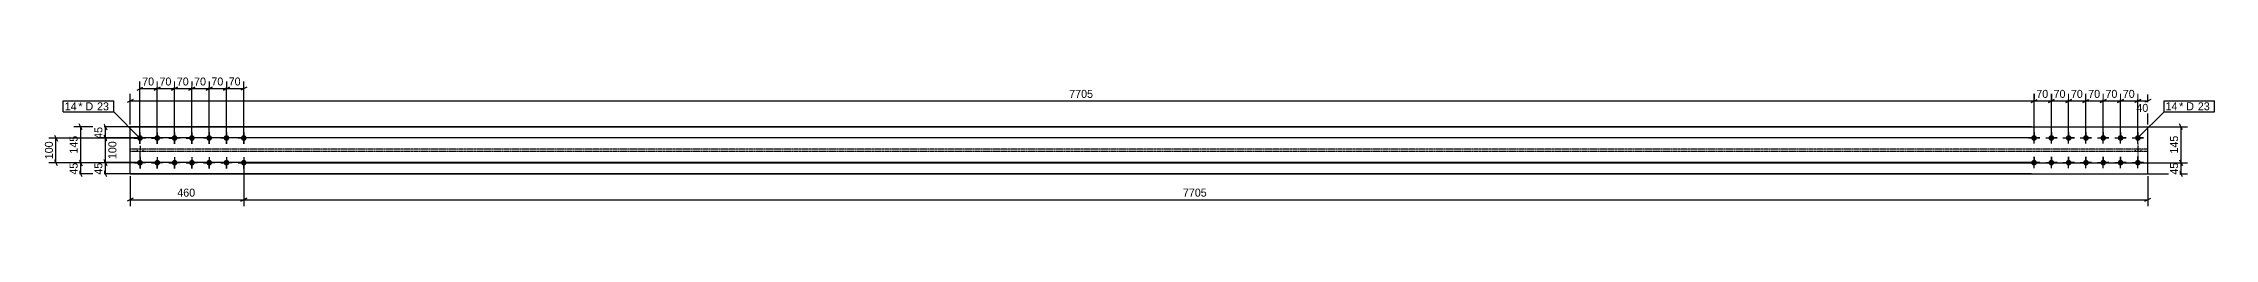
# Model space of a CAD drawing. Header units: millimetres. Extents: x 26 to 22532, y 32 to 1108.
# Drawn here: x 26 to 8812, y 32 to 559 of the extents above; entities that cross this region are included whole.
import ezdxf

# ---------------------------------------------------------------- set-up
doc = ezdxf.new("R2010")
doc.units = ezdxf.units.MM
doc.linetypes.add('DXK_LINE_DOT2', pattern=[3.9198, 1.9599, -1.9599])
doc.linetypes.add('DXK_LINE_DOT4', pattern=[0.9408, 0.4704, -0.4704])
doc.styles.add('Comic Sans MS', font='COMIC.TTF', dxfattribs={"height": 0.2})

msp = doc.modelspace()

# ---------------------------------------------------------------- hatches: boundary and pattern name
at = {"linetype": 'Continuous'}
for points in [[(416.4, 295.8, -1), (416.4, 318.8, -1)], [(486.4, 295.9, -1), (486.4, 318.9, -1)], [(556.4, 295.9, -1), (556.4, 318.9, -1)], [(626.4, 295.9, -1), (626.4, 318.9, -1)], [(696.4, 296, -1), (696.4, 319, -1)], [(766.4, 296, -1), (766.4, 319, -1)], [(836.4, 296, -1), (836.4, 319, -1)], [(8081.4, 319.1, -1), (8081.4, 296.1, -1)], [(8151.4, 319.1, -1), (8151.4, 296.1, -1)], [(8221.4, 319.1, -1), (8221.4, 296.1, -1)], [(8291.4, 319.1, -1), (8291.4, 296.1, -1)], [(8361.4, 319.1, -1), (8361.4, 296.1, -1)], [(8431.4, 319.1, -1), (8431.4, 296.1, -1)], [(8501.4, 319.1, -1), (8501.4, 296.1, -1)], [(416.5, 195.8, -1), (416.5, 218.8, -1)], [(486.5, 195.9, -1), (486.5, 218.9, -1)], [(556.5, 195.9, -1), (556.5, 218.9, -1)], [(626.5, 195.9, -1), (626.5, 218.9, -1)], [(696.5, 196, -1), (696.5, 219, -1)], [(766.5, 196, -1), (766.5, 219, -1)], [(836.5, 196, -1), (836.5, 219, -1)], [(8081.4, 219.1, -1), (8081.4, 196.1, -1)], [(8151.4, 219.1, -1), (8151.4, 196.1, -1)], [(8221.4, 219.1, -1), (8221.4, 196.1, -1)], [(8291.4, 219.1, -1), (8291.4, 196.1, -1)], [(8361.4, 219.1, -1), (8361.4, 196.1, -1)], [(8431.4, 219.1, -1), (8431.4, 196.1, -1)], [(8501.4, 219.1, -1), (8501.4, 196.1, -1)]]:
    msp.add_hatch(color=3, dxfattribs=at).paths.add_polyline_path(points)

# ---------------------------------------------------------------- linework, layer by layer
at = {"color": 8, "linetype": 'Continuous'}
for p, q in [((416.4, 317.3), (416.3, 536)), ((486.4, 317.4), (486.3, 536.1)), ((556.4, 317.4), (556.3, 536.1)), ((626.4, 317.4), (626.3, 536.1)), ((696.4, 317.5), (696.3, 536.1)), ((766.4, 317.5), (766.3, 536.2)), ((836.4, 317.5), (836.3, 536.2)), ((388.4, 463.6), (364.4, 451.6)), ((376.4, 362.6), (376.4, 486)), ((404.3, 501.6), (428.3, 513.6)), ((474.3, 501.6), (498.3, 513.7)), ((544.3, 501.7), (568.3, 513.7)), ((614.3, 501.7), (638.3, 513.7)), ((684.3, 501.7), (708.3, 513.8)), ((754.3, 501.8), (778.3, 513.8)), ((766.3, 507.8), (836.3, 507.8)), ((848.3, 513.8), (824.3, 501.8)), ((8069.4, 451.6), (8093.4, 463.6)), ((8081.4, 317.6), (8081.4, 486)), ((8139.4, 451.6), (8163.4, 463.6)), ((8151.4, 317.6), (8151.4, 486)), ((8209.4, 451.6), (8233.4, 463.6)), ((8221.4, 317.6), (8221.4, 486)), ((8221.4, 457.6), (8291.4, 457.6)), ((8303.4, 463.6), (8279.4, 451.6)), ((8291.4, 317.6), (8291.4, 486)), ((8349.4, 451.6), (8373.4, 463.6)), ((8361.4, 317.6), (8361.4, 486)), ((8419.4, 451.6), (8443.4, 463.6)), ((8431.4, 317.6), (8431.4, 486)), ((8489.4, 451.6), (8513.4, 463.6)), ((8501.4, 317.6), (8501.4, 483.2)), ((8501.4, 457.6), (8541.4, 457.6)), ((8553.4, 463.6), (8529.4, 451.6)), ((8541.4, 362.6), (8541.4, 483.2)), ((366.4, 352.6), (148, 352.6)), ((182.4, 340.6), (170.4, 364.6)), ((176.4, 207.3), (176.4, 352.6)), ((8071.4, 352.6), (248, 352.6)), ((270.4, 364.6), (282.4, 340.6)), ((276.4, 307.6), (276.4, 352.6)), ((846.5, 352.6), (8702, 352.6)), ((8682.4, 340.6), (8670.4, 364.6)), ((76.4, 207.2), (76.4, 307.2)), ((8071.4, 307.6), (248, 307.6)), ((282.4, 295.6), (270.4, 319.6)), ((406.5, 207.3), (148, 207.3)), ((170.4, 219.3), (182.4, 195.3)), ((8071.4, 207.6), (250.8, 207.6)), ((282.4, 195.6), (270.4, 219.6)), ((836.5, 197.5), (836.5, 32)), ((836.5, 197.5), (836.5, 32)), ((846.5, 207.5), (8702, 207.5)), ((8670.4, 219.5), (8682.4, 195.5)), ((8676.4, 162.6), (8676.4, 207.5)), ((366.4, 162.6), (148, 162.6)), ((182.4, 150.6), (170.4, 174.6)), ((8071.4, 162.6), (248, 162.6)), ((376.4, 152.6), (376.4, 32)), ((846.5, 162.6), (8702, 162.6)), ((8541.4, 152.6), (8541.4, 32)), ((8682.4, 150.6), (8670.4, 174.6)), ((388.4, 63.6), (364.4, 51.6)), ((376.4, 57.6), (836.5, 57.6)), ((848.5, 63.6), (824.5, 51.6)), ((824.5, 51.6), (848.5, 63.6)), ((836.5, 57.6), (8541.4, 57.6)), ((8529.4, 51.6), (8553.4, 63.6))]:
    msp.add_line(p, q, dxfattribs=at)
at = {"color": 7, "linetype": 'Continuous'}
for p, q in [((376.4, 162.6), (376.4, 352.6)), ((376.4, 352.6), (8541.4, 352.6)), ((8541.4, 162.6), (8541.4, 352.6)), ((376.4, 162.6), (8541.4, 162.6))]:
    msp.add_line(p, q, dxfattribs=at)
at = {"color": 3, "linetype": 'Continuous'}
for p, q in [((439.4, 307.4), (393.4, 307.3)), ((393.4, 307.3), (408.7, 307.3)), ((416.4, 330.3), (416.4, 284.3)), ((416.4, 330.3), (416.4, 315)), ((416.4, 284.3), (416.4, 299.7)), ((439.4, 307.4), (424.1, 307.4)), ((509.4, 307.4), (463.4, 307.4)), ((463.4, 307.4), (478.7, 307.4)), ((486.4, 330.4), (486.4, 284.4)), ((486.4, 330.4), (486.4, 315.1)), ((486.4, 284.4), (486.4, 299.7)), ((509.4, 307.4), (494.1, 307.4)), ((579.4, 307.4), (533.4, 307.4)), ((533.4, 307.4), (548.7, 307.4)), ((556.4, 330.4), (556.4, 284.4)), ((556.4, 330.4), (556.4, 315.1)), ((556.4, 284.4), (556.4, 299.7)), ((579.4, 307.4), (564.1, 307.4)), ((649.4, 307.5), (603.4, 307.4)), ((603.4, 307.4), (618.7, 307.4)), ((626.4, 330.4), (626.4, 284.4)), ((626.4, 330.4), (626.4, 315.1)), ((626.4, 284.4), (626.4, 299.8)), ((649.4, 307.5), (634.1, 307.4)), ((719.4, 307.5), (673.4, 307.5)), ((673.4, 307.5), (688.7, 307.5)), ((696.4, 330.5), (696.4, 284.5)), ((696.4, 330.5), (696.4, 315.2)), ((696.4, 284.5), (696.4, 299.8)), ((719.4, 307.5), (704.1, 307.5)), ((789.4, 307.5), (743.4, 307.5)), ((743.4, 307.5), (758.7, 307.5)), ((766.4, 330.5), (766.4, 284.5)), ((766.4, 330.5), (766.4, 315.2)), ((766.4, 284.5), (766.4, 299.8)), ((789.4, 307.5), (774.1, 307.5)), ((859.4, 307.6), (813.4, 307.5)), ((813.4, 307.5), (828.7, 307.5)), ((836.4, 330.5), (836.4, 284.5)), ((836.4, 330.5), (836.4, 315.2)), ((836.4, 284.5), (836.4, 299.9)), ((859.4, 307.6), (844.1, 307.5)), ((8058.4, 307.6), (8104.4, 307.6)), ((8058.4, 307.6), (8073.7, 307.6)), ((8081.4, 284.6), (8081.4, 330.6)), ((8081.4, 330.6), (8081.4, 315.3)), ((8081.4, 284.6), (8081.4, 299.9)), ((8104.4, 307.6), (8089.1, 307.6)), ((8128.4, 307.6), (8174.4, 307.6)), ((8128.4, 307.6), (8143.7, 307.6)), ((8151.4, 284.6), (8151.4, 330.6)), ((8151.4, 330.6), (8151.4, 315.3)), ((8151.4, 284.6), (8151.4, 299.9)), ((8174.4, 307.6), (8159.1, 307.6)), ((8198.4, 307.6), (8244.4, 307.6)), ((8198.4, 307.6), (8213.7, 307.6)), ((8221.4, 284.6), (8221.4, 330.6)), ((8221.4, 330.6), (8221.4, 315.3)), ((8221.4, 284.6), (8221.4, 299.9)), ((8244.4, 307.6), (8229.1, 307.6)), ((8268.4, 307.6), (8314.4, 307.6)), ((8268.4, 307.6), (8283.7, 307.6)), ((8291.4, 284.6), (8291.4, 330.6)), ((8291.4, 330.6), (8291.4, 315.3)), ((8291.4, 284.6), (8291.4, 299.9)), ((8314.4, 307.6), (8299.1, 307.6)), ((8338.4, 307.6), (8384.4, 307.6)), ((8338.4, 307.6), (8353.7, 307.6)), ((8361.4, 284.6), (8361.4, 330.6)), ((8361.4, 330.6), (8361.4, 315.3)), ((8361.4, 284.6), (8361.4, 299.9)), ((8384.4, 307.6), (8369.1, 307.6)), ((8408.4, 307.6), (8454.4, 307.6)), ((8408.4, 307.6), (8423.7, 307.6)), ((8431.4, 284.6), (8431.4, 330.6)), ((8431.4, 330.6), (8431.4, 315.3)), ((8431.4, 284.6), (8431.4, 299.9)), ((8454.4, 307.6), (8439.1, 307.6)), ((8478.4, 307.6), (8524.4, 307.6)), ((8478.4, 307.6), (8493.7, 307.6)), ((8501.4, 284.6), (8501.4, 330.6)), ((8501.4, 330.6), (8501.4, 315.3)), ((8501.4, 284.6), (8501.4, 299.9)), ((8524.4, 307.6), (8509.1, 307.6)), ((439.5, 207.4), (393.5, 207.3)), ((393.5, 207.3), (408.8, 207.3)), ((416.5, 230.3), (416.5, 184.3)), ((416.5, 230.3), (416.5, 215)), ((416.5, 184.3), (416.5, 199.7)), ((439.5, 207.4), (424.1, 207.4)), ((509.5, 207.4), (463.5, 207.4)), ((463.5, 207.4), (478.8, 207.4)), ((486.5, 230.4), (486.5, 184.4)), ((486.5, 230.4), (486.5, 215.1)), ((486.5, 184.4), (486.5, 199.7)), ((509.5, 207.4), (494.1, 207.4)), ((579.5, 207.4), (533.5, 207.4)), ((533.5, 207.4), (548.8, 207.4)), ((556.5, 230.4), (556.5, 184.4)), ((556.5, 230.4), (556.5, 215.1)), ((556.5, 184.4), (556.5, 199.7)), ((579.5, 207.4), (564.1, 207.4)), ((649.5, 207.5), (603.5, 207.4)), ((603.5, 207.4), (618.8, 207.4)), ((626.5, 230.4), (626.5, 184.4)), ((626.5, 230.4), (626.5, 215.1)), ((626.5, 184.4), (626.5, 199.8)), ((649.5, 207.5), (634.1, 207.4)), ((719.5, 207.5), (673.5, 207.5)), ((673.5, 207.5), (688.8, 207.5)), ((696.5, 230.5), (696.5, 184.5)), ((696.5, 230.5), (696.5, 215.2)), ((696.5, 184.5), (696.5, 199.8)), ((719.5, 207.5), (704.1, 207.5)), ((789.5, 207.5), (743.5, 207.5)), ((743.5, 207.5), (758.8, 207.5)), ((766.5, 230.5), (766.5, 184.5)), ((766.5, 230.5), (766.5, 215.2)), ((766.5, 184.5), (766.5, 199.8)), ((789.5, 207.5), (774.1, 207.5)), ((859.5, 207.6), (813.5, 207.5)), ((813.5, 207.5), (828.8, 207.5)), ((836.5, 230.5), (836.5, 184.5)), ((836.5, 230.5), (836.5, 215.2)), ((836.5, 184.5), (836.5, 199.9)), ((859.5, 207.6), (844.1, 207.5)), ((8058.4, 207.6), (8104.4, 207.6)), ((8058.4, 207.6), (8073.7, 207.6)), ((8081.4, 184.6), (8081.4, 230.6)), ((8081.4, 230.6), (8081.4, 215.3)), ((8081.4, 184.6), (8081.4, 199.9)), ((8104.4, 207.6), (8089.1, 207.6)), ((8128.4, 207.6), (8174.4, 207.6)), ((8128.4, 207.6), (8143.7, 207.6)), ((8151.4, 184.6), (8151.4, 230.6)), ((8151.4, 230.6), (8151.4, 215.3)), ((8151.4, 184.6), (8151.4, 199.9)), ((8174.4, 207.6), (8159.1, 207.6)), ((8198.4, 207.6), (8244.4, 207.6)), ((8198.4, 207.6), (8213.7, 207.6)), ((8221.4, 184.6), (8221.4, 230.6)), ((8221.4, 230.6), (8221.4, 215.3)), ((8221.4, 184.6), (8221.4, 199.9)), ((8244.4, 207.6), (8229.1, 207.6)), ((8268.4, 207.6), (8314.4, 207.6)), ((8268.4, 207.6), (8283.7, 207.6)), ((8291.4, 184.6), (8291.4, 230.6)), ((8291.4, 230.6), (8291.4, 215.3)), ((8291.4, 184.6), (8291.4, 199.9)), ((8314.4, 207.6), (8299.1, 207.6)), ((8338.4, 207.6), (8384.4, 207.6)), ((8338.4, 207.6), (8353.7, 207.6)), ((8361.4, 184.6), (8361.4, 230.6)), ((8361.4, 230.6), (8361.4, 215.3)), ((8361.4, 184.6), (8361.4, 199.9)), ((8384.4, 207.6), (8369.1, 207.6)), ((8408.4, 207.6), (8454.4, 207.6)), ((8408.4, 207.6), (8423.7, 207.6)), ((8431.4, 184.6), (8431.4, 230.6)), ((8431.4, 230.6), (8431.4, 215.3)), ((8431.4, 184.6), (8431.4, 199.9)), ((8454.4, 207.6), (8439.1, 207.6)), ((8478.4, 207.6), (8524.4, 207.6)), ((8478.4, 207.6), (8493.7, 207.6)), ((8501.4, 184.6), (8501.4, 230.6)), ((8501.4, 230.6), (8501.4, 215.3)), ((8501.4, 184.6), (8501.4, 199.9)), ((8524.4, 207.6), (8509.1, 207.6))]:
    msp.add_line(p, q, dxfattribs=at)
at = {"color": 3, "linetype": 'DXK_LINE_DOT2'}
for p, q in [((416.5, 275.5), (416.3, 212.3)), ((416.5, 275.5), (416.3, 212.3)), ((416.5, 275.5), (416.3, 212.3)), ((416.5, 275.5), (416.3, 212.3)), ((416.5, 275.5), (416.3, 212.3)), ((8501.4, 285.5), (8501.4, 222.3)), ((8501.4, 285.5), (8501.4, 222.3)), ((8501.4, 285.5), (8501.4, 222.3)), ((8501.4, 285.5), (8501.4, 222.3)), ((8501.4, 285.5), (8501.4, 222.3)), ((404.9, 262.3), (404.9, 252.9)), ((404.9, 262.3), (404.9, 252.9)), ((404.9, 262.3), (404.9, 252.9)), ((404.9, 262.3), (404.9, 252.9)), ((404.9, 262.3), (404.9, 252.9)), ((427.9, 262.3), (427.9, 252.9)), ((427.9, 262.3), (427.9, 252.9)), ((427.9, 262.3), (427.9, 252.9)), ((427.9, 262.3), (427.9, 252.9)), ((427.9, 262.3), (427.9, 252.9)), ((8489.9, 262.3), (8489.9, 252.9)), ((8489.9, 262.3), (8489.9, 252.9)), ((8489.9, 262.3), (8489.9, 252.9)), ((8489.9, 262.3), (8489.9, 252.9)), ((8489.9, 262.3), (8489.9, 252.9)), ((8512.9, 262.3), (8512.9, 252.9)), ((8512.9, 262.3), (8512.9, 252.9)), ((8512.9, 262.3), (8512.9, 252.9)), ((8512.9, 262.3), (8512.9, 252.9)), ((8512.9, 262.3), (8512.9, 252.9))]:
    msp.add_line(p, q, dxfattribs=at)
at = {"color": 7, "linetype": 'DXK_LINE_DOT4'}
for p, q in [((8541.4, 262.3), (376.4, 262.3)), ((8541.4, 252.9), (376.4, 252.9))]:
    msp.add_line(p, q, dxfattribs=at)

# ---------------------------------------------------------------- wipeouts: each hides what was drawn before it
at = {"color": 0}
for points in [[(157.2, 419.4), (157.2, 451.4), (112, 451.4), (112, 419.4)], [(8658.8, 419.7), (8658.8, 451.7), (8613.5, 451.7), (8613.5, 419.7)]]:
    msp.add_wipeout(points, dxfattribs=at)

# ---------------------------------------------------------------- next in the draw order: wipeouts: each hides what was drawn before it
for points in [[(833.8, 513.8), (833.8, 558.6), (768.8, 558.6), (768.9, 513.8)], [(157.2, 419.4), (157.2, 451.4), (112, 451.4), (112, 419.4)], [(8288.9, 463.6), (8288.9, 508.4), (8224, 508.4), (8224, 463.6)], [(8553.9, 406.8), (8553.9, 451.6), (8489, 451.6), (8489, 406.8)], [(8658.8, 419.7), (8658.8, 451.7), (8613.5, 451.7), (8613.5, 419.7)], [(270.4, 362.6), (225.6, 362.6), (225.6, 297.6), (270.4, 297.6)], [(170.4, 322), (125.6, 322), (125.6, 237.9), (170.4, 237.9)], [(8670.4, 217.5), (8625.6, 217.5), (8625.6, 152.6), (8670.4, 152.6)], [(651.9, 63.6), (651.9, 108.4), (560.9, 108.4), (560.9, 63.6)], [(4747.5, 63.6), (4747.5, 108.4), (4630.4, 108.4), (4630.4, 63.6)]]:
    msp.add_wipeout(points, dxfattribs=at)

# ---------------------------------------------------------------- next in the draw order: linework, layer by layer
at = {"color": 8, "linetype": 'Continuous'}
for p, q in [((766.4, 317.5), (766.3, 536.2)), ((696.3, 507.7), (766.3, 507.8)), ((778.3, 513.8), (754.3, 501.8)), ((8151.4, 457.6), (8221.4, 457.6)), ((8233.4, 463.6), (8209.4, 451.6)), ((8221.4, 317.6), (8221.4, 486)), ((8279.4, 451.6), (8303.4, 463.6)), ((8291.4, 317.6), (8291.4, 486)), ((8431.4, 457.6), (8501.4, 457.6)), ((8513.4, 463.6), (8489.4, 451.6)), ((8501.4, 317.6), (8501.4, 486)), ((8676.4, 207.5), (8676.4, 352.6)), ((70.4, 319.2), (82.4, 295.2)), ((8071.4, 307.6), (250.8, 307.6)), ((270.4, 319.6), (282.4, 295.6)), ((276.4, 207.6), (276.4, 307.6)), ((406.5, 207.3), (148, 207.3)), ((170.4, 219.3), (182.4, 195.3)), ((176.4, 162.6), (176.4, 207.3)), ((846.5, 207.5), (8702, 207.5)), ((8670.4, 219.5), (8682.4, 195.5))]:
    msp.add_line(p, q, dxfattribs=at)
at = {"color": 7, "linetype": 'Continuous'}
for p, q in [((106, 413.4), (106, 457.4)), ((8607.5, 413.7), (8607.5, 457.7))]:
    msp.add_line(p, q, dxfattribs=at)

# ---------------------------------------------------------------- next in the draw order: texts
at = {"color": 3, "style": 'Comic Sans MS'}
for s, rotation, p in [('70', 0.02865, (775.3, 520.2)), ('145', 90.00021, (164, 244.3)), ('45', 90.00021, (264, 304)), ('45', 90.00021, (8664, 159))]:
    msp.add_text(s, height=32.38, rotation=rotation, dxfattribs=at).set_placement(p)
for s, p in [('70', (8230.4, 470)), ('40', (8495.4, 413.2)), ('460', (567.3, 70)), ('7705', (4636.8, 70))]:
    msp.add_text(s, height=32.38, dxfattribs=at).set_placement(p)

# ---------------------------------------------------------------- next in the draw order: wipeouts: each hides what was drawn before it
at = {"color": 0}
for points in [[(233, 419.4), (233, 451.4), (166.8, 451.4), (166.8, 419.4)], [(8734.6, 419.7), (8734.6, 451.7), (8668.4, 451.7), (8668.4, 419.7)]]:
    msp.add_wipeout(points, dxfattribs=at)

# ---------------------------------------------------------------- next in the draw order: wipeouts: each hides what was drawn before it
for points in [[(763.8, 513.8), (763.8, 558.6), (698.8, 558.6), (698.9, 513.8)], [(233, 419.4), (233, 451.4), (166.8, 451.4), (166.8, 419.4)], [(8218.9, 463.6), (8218.9, 508.4), (8154, 508.4), (8154, 463.6)], [(8498.9, 463.6), (8498.9, 508.4), (8434, 508.4), (8434, 463.6)], [(8734.6, 419.7), (8734.6, 451.7), (8668.4, 451.7), (8668.4, 419.7)], [(327.2, 299.7), (282.4, 299.7), (282.4, 215.5), (327.2, 215.5)], [(8670.4, 322.1), (8625.6, 322.1), (8625.6, 238), (8670.4, 238)], [(170.4, 217.4), (125.6, 217.4), (125.6, 152.5), (170.4, 152.5)]]:
    msp.add_wipeout(points, dxfattribs=at)

# ---------------------------------------------------------------- next in the draw order: linework, layer by layer
at = {"color": 8, "linetype": 'Continuous'}
for p, q in [((696.4, 317.5), (696.3, 536.1)), ((626.3, 507.7), (696.3, 507.7)), ((708.3, 513.8), (684.3, 501.7)), ((8081.4, 457.6), (8151.4, 457.6)), ((8163.4, 463.6), (8139.4, 451.6)), ((8151.4, 317.6), (8151.4, 486)), ((8361.4, 457.6), (8431.4, 457.6)), ((8443.4, 463.6), (8419.4, 451.6)), ((8431.4, 317.6), (8431.4, 486)), ((406.4, 307.3), (48, 307.2)), ((82.4, 195.2), (70.4, 219.2)), ((8071.4, 207.6), (248, 207.6)), ((270.4, 219.6), (282.4, 195.6)), ((276.4, 162.6), (276.4, 207.6)), ((282.4, 150.6), (270.4, 174.6))]:
    msp.add_line(p, q, dxfattribs=at)
at = {"color": 7, "linetype": 'Continuous'}
msp.add_line((8501.4, 307.6), (8607.5, 413.7), dxfattribs=at)

# ---------------------------------------------------------------- next in the draw order: texts
at = {"color": 3, "style": 'Comic Sans MS'}
for s, rotation, p in [('70', 0.02865, (705.3, 520.2)), ('100', 90.00021, (320.8, 221.9)), ('145', 90.00021, (8664, 244.4)), ('45', 90.00021, (164, 158.9))]:
    msp.add_text(s, height=32.38, rotation=rotation, dxfattribs=at).set_placement(p)
for s, p in [('14', (112, 419.4)), ('70', (8160.4, 470)), ('70', (8440.4, 470)), ('14', (8613.5, 419.7))]:
    msp.add_text(s, height=32.38, dxfattribs=at).set_placement(p)

# ---------------------------------------------------------------- next in the draw order: wipeouts: each hides what was drawn before it
at = {"color": 0}
for points in [[(294.8, 419.4), (294.8, 451.4), (242.6, 451.4), (242.6, 419.4)], [(8796.3, 419.7), (8796.3, 451.7), (8744.2, 451.7), (8744.2, 419.7)]]:
    msp.add_wipeout(points, dxfattribs=at)

# ---------------------------------------------------------------- next in the draw order: wipeouts: each hides what was drawn before it
for points in [[(693.8, 513.8), (693.8, 558.6), (628.8, 558.5), (628.9, 513.7)], [(294.8, 419.4), (294.8, 451.4), (242.6, 451.4), (242.6, 419.4)], [(8148.9, 463.6), (8148.9, 508.4), (8084, 508.4), (8084, 463.6)], [(8428.9, 463.6), (8428.9, 508.4), (8364, 508.4), (8364, 463.6)], [(8796.3, 419.7), (8796.3, 451.7), (8744.2, 451.7), (8744.2, 419.7)], [(270.4, 217.6), (225.6, 217.6), (225.6, 152.6), (270.4, 152.6)]]:
    msp.add_wipeout(points, dxfattribs=at)

# ---------------------------------------------------------------- next in the draw order: linework, layer by layer
at = {"color": 8, "linetype": 'Continuous'}
for p, q in [((626.4, 317.4), (626.3, 536.1)), ((376.4, 457.6), (8081.4, 457.6)), ((556.3, 507.7), (626.3, 507.7)), ((638.3, 513.7), (614.3, 501.7)), ((8069.4, 451.6), (8093.4, 463.6)), ((8081.4, 317.6), (8081.4, 486)), ((8291.4, 457.6), (8361.4, 457.6)), ((8373.4, 463.6), (8349.4, 451.6)), ((8361.4, 317.6), (8361.4, 486)), ((406.5, 207.3), (48, 207.2))]:
    msp.add_line(p, q, dxfattribs=at)
at = {"color": 7, "linetype": 'Continuous'}
for p, q in [((106, 457.4), (310.4, 457.4)), ((310.4, 413.4), (310.4, 457.4)), ((8607.5, 457.7), (8811.9, 457.7)), ((8811.9, 413.7), (8811.9, 457.7)), ((106, 413.4), (310.4, 413.4)), ((416.4, 307.3), (310.4, 413.4)), ((8607.5, 413.7), (8811.9, 413.7))]:
    msp.add_line(p, q, dxfattribs=at)

# ---------------------------------------------------------------- next in the draw order: texts
at = {"color": 3, "style": 'Comic Sans MS'}
for s, rotation, p in [('70', 0.02865, (635.3, 520.1)), ('45', 90.00021, (264, 159))]:
    msp.add_text(s, height=32.38, rotation=rotation, dxfattribs=at).set_placement(p)
for s, p in [('* D', (166.8, 419.4)), ('23', (242.6, 419.4)), ('70', (8090.4, 470)), ('70', (8370.4, 470)), ('* D', (8668.4, 419.7)), ('23', (8744.2, 419.7))]:
    msp.add_text(s, height=32.38, dxfattribs=at).set_placement(p)

# ---------------------------------------------------------------- next in the draw order: wipeouts: each hides what was drawn before it
at = {"color": 0}
for points in [[(623.8, 513.7), (623.8, 558.5), (558.8, 558.5), (558.9, 513.7)], [(4287.4, 463.6), (4287.4, 508.4), (4170.4, 508.4), (4170.4, 463.6)], [(8358.9, 463.6), (8358.9, 508.4), (8294, 508.4), (8294, 463.6)], [(70.4, 299.3), (25.6, 299.2), (25.6, 215.1), (70.4, 215.1)]]:
    msp.add_wipeout(points, dxfattribs=at)

# ---------------------------------------------------------------- next in the draw order: linework, layer by layer
at = {"color": 8, "linetype": 'Continuous'}
for p, q in [((556.4, 317.4), (556.3, 536.1)), ((486.3, 507.7), (556.3, 507.7)), ((568.3, 513.7), (544.3, 501.7))]:
    msp.add_line(p, q, dxfattribs=at)

# ---------------------------------------------------------------- next in the draw order: texts
at = {"color": 3, "style": 'Comic Sans MS'}
for s, rotation, p in [('70', 0.02865, (565.3, 520.1)), ('100', 90.02886, (64, 221.5))]:
    msp.add_text(s, height=32.38, rotation=rotation, dxfattribs=at).set_placement(p)
for s, p in [('7705', (4176.8, 470)), ('70', (8300.4, 470))]:
    msp.add_text(s, height=32.38, dxfattribs=at).set_placement(p)

# ---------------------------------------------------------------- next in the draw order: wipeouts: each hides what was drawn before it
at = {"color": 0}
msp.add_wipeout([(553.8, 513.7), (553.8, 558.5), (488.8, 558.5), (488.9, 513.7)], dxfattribs=at)

# ---------------------------------------------------------------- next in the draw order: linework, layer by layer
at = {"color": 8, "linetype": 'Continuous'}
for p, q in [((486.4, 317.4), (486.3, 536.1)), ((416.3, 507.6), (486.3, 507.7)), ((498.3, 513.7), (474.3, 501.6))]:
    msp.add_line(p, q, dxfattribs=at)

# ---------------------------------------------------------------- next in the draw order: texts
at = {"color": 3, "style": 'Comic Sans MS'}
msp.add_text('70', height=32.38, rotation=0.02865, dxfattribs=at).set_placement((495.3, 520.1))

# ---------------------------------------------------------------- next in the draw order: wipeouts: each hides what was drawn before it
at = {"color": 0}
msp.add_wipeout([(483.8, 513.7), (483.8, 558.5), (418.8, 558.4), (418.9, 513.6)], dxfattribs=at)

# ---------------------------------------------------------------- next in the draw order: texts
at = {"color": 3, "style": 'Comic Sans MS'}
msp.add_text('70', height=32.38, rotation=0.02865, dxfattribs=at).set_placement((425.3, 520))

doc.saveas('drawing.dxf')
